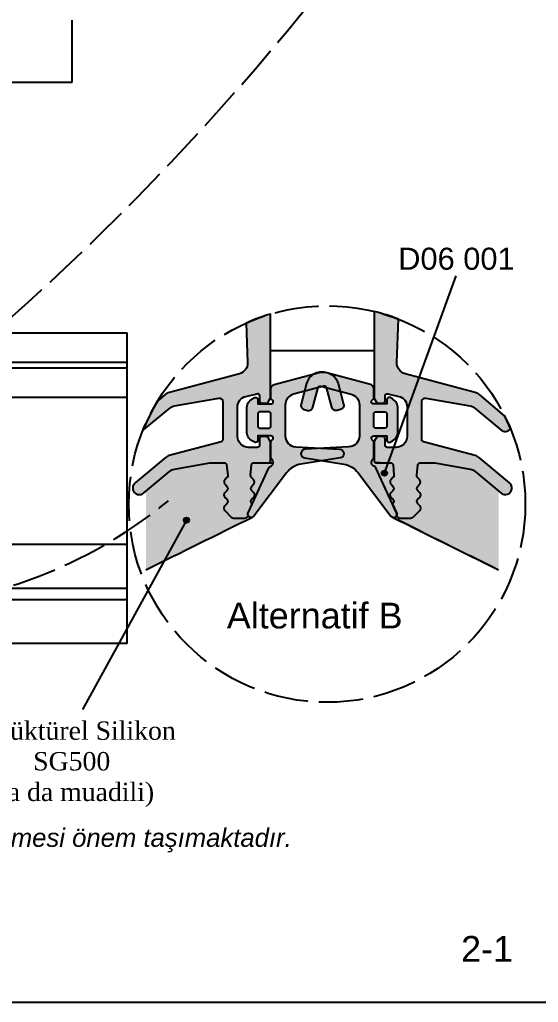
# Model space of a CAD drawing. Header units: millimetres. Extents: x -624 to 1947, y 11274 to 11571.
# Drawn here: x -485.9 to -415.3, y 11274.3 to 11408.1 of the extents above; entities that cross this region are included whole.
import ezdxf

# ---------------------------------------------------------------- set-up
doc = ezdxf.new("R2010")
doc.units = ezdxf.units.MM
doc.linetypes.add('AM_ISO02W050', pattern=[7.5, 6, -1.5])
doc.layers.add('Antet', color=7, linetype='Continuous')
doc.layers.add('yazı_numara_k', color=11, linetype='Continuous')
doc.styles.get("Standard").update_dxf_attribs({"font": 'arial.ttf'})

# ---------------------------------------------------------------- blocks, each defined once
blk = doc.blocks.new('CAM5V Trim')
at = {"linetype": 'Continuous'}
for points in [[(941.47, -529.89), (941.47, -534.48), (940.97, -534.48), (940.97, -529.89)], [(941.47, -529.89), (941.47, -534.48), (940.97, -534.48), (940.97, -529.89)], [(941.47, -529.89), (941.47, -534.48), (940.97, -534.48), (940.97, -529.89)], [(960.47, -529.89), (960.47, -534.48), (960.97, -534.48), (960.97, -529.89)], [(960.47, -529.89), (960.47, -534.48), (960.97, -534.48), (960.97, -529.89)], [(960.47, -529.89), (960.47, -534.48), (960.97, -534.48), (960.97, -529.89)]]:
    blk.add_hatch(color=4, dxfattribs=at).paths.add_polyline_path(points)
at = {"color": 4}
for p, q in [((927.45, -513.99), (927.45, -553.99)), ((927.45, -513.99), (951.28, -513.99)), ((927.45, -513.99), (927.45, -553.99)), ((927.45, -513.99), (951.28, -513.99)), ((927.45, -513.99), (927.45, -553.99)), ((927.45, -513.99), (969.73, -513.99)), ((933.45, -553.99), (933.45, -513.99)), ((933.45, -553.99), (933.45, -513.99)), ((933.45, -553.99), (933.45, -513.99)), ((934.97, -553.99), (934.97, -513.99)), ((934.97, -553.99), (934.97, -513.99)), ((934.97, -553.99), (934.97, -513.99)), ((940.97, -553.99), (940.97, -513.99)), ((940.97, -553.99), (940.97, -513.99)), ((940.97, -553.99), (940.97, -513.99)), ((960.97, -553.99), (960.97, -513.99)), ((960.97, -553.99), (960.97, -513.99)), ((960.97, -553.99), (960.97, -513.99)), ((964.97, -553.99), (964.97, -513.99)), ((964.97, -553.99), (964.97, -513.99)), ((964.97, -553.99), (964.97, -513.99)), ((965.73, -553.99), (965.73, -513.99)), ((965.73, -553.99), (965.73, -513.99)), ((965.73, -553.99), (965.73, -513.99)), ((969.73, -553.99), (969.73, -513.99)), ((969.73, -553.99), (969.73, -521.65)), ((969.73, -553.99), (969.73, -521.65)), ((927.45, -553.99), (969.73, -553.99)), ((927.45, -553.99), (969.73, -553.99)), ((927.45, -553.99), (969.73, -553.99))]:
    blk.add_line(p, q, dxfattribs=at)
for points in [[(941.47, -529.89), (941.47, -534.48), (940.97, -534.48), (940.97, -529.89)], [(941.47, -529.89), (941.47, -534.48), (940.97, -534.48), (940.97, -529.89)], [(941.47, -529.89), (941.47, -534.48), (940.97, -534.48), (940.97, -529.89)], [(960.47, -529.89), (960.47, -534.49), (960.97, -534.49), (960.97, -529.89)], [(960.47, -529.89), (960.47, -534.48), (960.97, -534.48), (960.97, -529.89)], [(960.47, -529.89), (960.47, -534.49), (960.97, -534.49), (960.97, -529.89)], [(960.47, -529.89), (960.47, -534.48), (960.97, -534.48), (960.97, -529.89)], [(960.47, -529.89), (960.47, -534.49), (960.97, -534.49), (960.97, -529.89)], [(960.47, -529.89), (960.47, -534.48), (960.97, -534.48), (960.97, -529.89)]]:
    blk.add_lwpolyline(points, close=True, dxfattribs=at)
for points in [[(958.47, -536.49, -0.414214), (960.47, -534.49), (960.47, -529.89), (941.47, -529.89), (941.47, -534.49, -0.414214), (943.47, -536.49)], [(958.47, -536.49, -0.414214), (960.47, -534.49), (960.47, -529.89), (941.47, -529.89), (941.47, -534.49, -0.414214), (943.47, -536.49)], [(958.47, -536.49, -0.414214), (960.47, -534.49), (960.47, -529.89), (941.47, -529.89), (941.47, -534.49, -0.414214), (943.47, -536.49)], [(958.02, -535.99, -0.300614), (959.97, -534.04), (959.97, -530.39), (941.97, -530.39), (941.97, -534.04, -0.300614), (943.92, -535.99)], [(958.02, -535.99, -0.300614), (959.97, -534.04), (959.97, -530.39), (941.97, -530.39), (941.97, -534.04, -0.300614), (943.92, -535.99)], [(958.02, -535.99, -0.300614), (959.97, -534.04), (959.97, -530.39), (941.97, -530.39), (941.97, -534.04, -0.300614), (943.92, -535.99)]]:
    blk.add_lwpolyline(points, format="xyb", close=True, dxfattribs=at)

msp = doc.modelspace()

# ---------------------------------------------------------------- hatches: boundary and pattern name
for color, points in [(1, [(-451.763, 11356.657), (-451.763, 11367.989, 0.032672), (-455.067, 11366.767), (-454.879, 11361.373, -0.3492156), (-455.99, 11359.872), (-465.529, 11357.316, 0.1095178), (-466.104, 11357.016), (-467.119, 11356.164, 0.0418155), (-469.134, 11352.135, 0.034247), (-469.035, 11352.207), (-465.525, 11355.152, -0.1316525), (-464.821, 11355.481), (-458.803, 11356.542, -0.4663077), (-458.275, 11356.099), (-458.275, 11350.9, -0.3394543), (-458.497, 11350.61), (-465.538, 11348.723, 0.1095178), (-466.114, 11348.423), (-470.202, 11344.994, 1), (-469.045, 11343.615), (-465.535, 11346.56, -0.1316525), (-464.831, 11346.888), (-460.039, 11347.733, -0.0436609), (-459.987, 11347.738), (-458.042, 11347.738, -0.3872718), (-457.749, 11347.47), (-457.568, 11346.076, -0.2216947), (-457.698, 11345.719), (-457.962, 11345.455, 0.4142136), (-457.962, 11344.819), (-457.719, 11344.575, -0.4142136), (-457.719, 11343.939), (-457.983, 11343.675, 0.4142136), (-457.983, 11343.039), (-457.719, 11342.775, -0.4142136), (-457.719, 11342.139), (-457.983, 11341.875, 0.4142136), (-457.983, 11341.239), (-457.101, 11340.357, 0.1974609), (-456.785, 11340.226), (-455.253, 11340.226, 0.1974609), (-454.937, 11340.357), (-454.787, 11340.508, -0.2542223), (-454.815, 11340.937), (-454.278, 11342.098), (-454.319, 11342.139, -0.4142136), (-454.319, 11342.775), (-454.055, 11343.039, 0.4142136), (-454.055, 11343.675), (-454.319, 11343.939, -0.4142136), (-454.319, 11344.575), (-454.076, 11344.819, 0.4142136), (-454.076, 11345.455), (-454.34, 11345.719, -0.2216947), (-454.47, 11346.076), (-454.348, 11347.464, -0.3888787), (-454.049, 11347.738), (-452.063, 11347.738, 0.4142136), (-451.763, 11348.038), (-451.763, 11350.518, 0.1316525), (-451.803, 11350.668), (-452.103, 11351.188, 0.2679492), (-452.363, 11351.338), (-452.963, 11351.338, 0.4142136), (-453.263, 11351.038), (-453.263, 11350.138, -0.4142136), (-453.563, 11349.838), (-454.763, 11349.838, -0.4142136), (-456.263, 11351.338), (-456.263, 11355.328, -0.3452653), (-455.121, 11356.784), (-453.635, 11357.15, -0.4866956), (-453.263, 11356.858), (-453.263, 11356.138, 0.4142136), (-452.963, 11355.838), (-452.363, 11355.838, 0.2679492), (-452.103, 11355.988), (-451.803, 11356.507, 0.1316525)]), (1, [(-433.459, 11359.872, -0.3492156), (-434.57, 11361.373), (-434.363, 11367.297, 0.0320437), (-437.659, 11368.332, 0.0468019), (-437.685, 11368.053), (-437.685, 11356.657, 0.1316525), (-437.645, 11356.507), (-437.345, 11355.988, 0.2679492), (-437.085, 11355.838), (-436.485, 11355.838, 0.4142136), (-436.185, 11356.138), (-436.185, 11356.858, -0.4866956), (-435.814, 11357.15), (-434.327, 11356.784, -0.3452653), (-433.185, 11355.328), (-433.185, 11351.338, -0.4142136), (-434.685, 11349.838), (-435.885, 11349.838, -0.4142136), (-436.185, 11350.138), (-436.185, 11351.038, 0.4142136), (-436.485, 11351.338), (-437.085, 11351.338, 0.2679492), (-437.345, 11351.188), (-437.645, 11350.668, 0.1316525), (-437.685, 11350.518), (-437.685, 11348.038, 0.4142136), (-437.385, 11347.738), (-435.399, 11347.738, -0.3888787), (-435.1, 11347.464), (-434.979, 11346.076, -0.2216947), (-435.109, 11345.719), (-435.372, 11345.455, 0.4142136), (-435.372, 11344.819), (-435.129, 11344.575, -0.4142136), (-435.129, 11343.939), (-435.393, 11343.675, 0.4142136), (-435.393, 11343.039), (-435.129, 11342.775, -0.4142136), (-435.129, 11342.139), (-435.16, 11342.109), (-434.618, 11340.937, -0.2608338), (-434.652, 11340.499), (-434.511, 11340.357, 0.1974609), (-434.196, 11340.226), (-432.663, 11340.226, 0.1974609), (-432.347, 11340.357), (-431.466, 11341.239, 0.4142136), (-431.466, 11341.875), (-431.729, 11342.139, -0.4142136), (-431.729, 11342.775), (-431.466, 11343.039, 0.4142136), (-431.466, 11343.675), (-431.729, 11343.939, -0.4142136), (-431.729, 11344.575), (-431.486, 11344.819, 0.4142136), (-431.486, 11345.455), (-431.75, 11345.719, -0.2216947), (-431.88, 11346.076), (-431.699, 11347.47, -0.3872718), (-431.406, 11347.738), (-429.461, 11347.738, -0.0436609), (-429.409, 11347.733), (-424.617, 11346.888, -0.1316525), (-423.914, 11346.56), (-420.404, 11343.615, 1), (-419.247, 11344.994), (-423.334, 11348.423, 0.1095178), (-423.91, 11348.723), (-430.951, 11350.61, -0.3394543), (-431.173, 11350.9), (-431.173, 11356.099, -0.4663077), (-430.645, 11356.542), (-424.627, 11355.481, -0.1316525), (-423.923, 11355.152), (-420.414, 11352.207, 0.4317449), (-419.113, 11352.36, 0.0181403), (-419.92, 11354.143), (-423.344, 11357.016, 0.1095178), (-423.92, 11357.316)]), (7, [(-457.101, 11340.357), (-457.983, 11341.239, -0.4142136), (-457.983, 11341.875), (-457.719, 11342.139, 0.4142136), (-457.719, 11342.775), (-457.983, 11343.039, -0.4142136), (-457.983, 11343.675), (-457.719, 11343.939, 0.4142136), (-457.719, 11344.575), (-457.962, 11344.819, -0.4142136), (-457.962, 11345.455), (-457.698, 11345.719, 0.2216947), (-457.568, 11346.076), (-457.749, 11347.47, 0.3872718), (-458.042, 11347.738), (-459.987, 11347.738, 0.0436609), (-460.039, 11347.733), (-464.831, 11346.888, 0.1316525), (-465.535, 11346.56), (-468.724, 11343.884), (-468.724, 11333.194, 0.0006256), (-454.319, 11340.307, -0.3100671), (-454.787, 11340.508), (-454.937, 11340.357, -0.1974609), (-455.253, 11340.226), (-456.785, 11340.226, -0.1974609)]), (7, [(-451.978, 11347.075, -0.2022287), (-451.806, 11347.232, 0.2902452), (-451.409, 11347.738), (-452.063, 11347.738), (-454.049, 11347.738, 0.3888787), (-454.348, 11347.464), (-454.47, 11346.076, 0.2216947), (-454.34, 11345.719), (-454.076, 11345.455, -0.4142136), (-454.076, 11344.819), (-454.319, 11344.575, 0.4142136), (-454.319, 11343.939), (-454.055, 11343.675, -0.3143307), (-453.965, 11343.169)]), (7, [(-435.148, 11342.098), (-437.448, 11347.075, 0.2022287), (-437.62, 11347.232, -0.2902452), (-438.017, 11347.738), (-437.363, 11347.738), (-435.377, 11347.738, -0.3888787), (-435.078, 11347.464), (-434.957, 11346.076, -0.2216947), (-435.087, 11345.719), (-435.35, 11345.455, 0.4142136), (-435.35, 11344.819), (-435.107, 11344.575, -0.4142136), (-435.107, 11343.939), (-435.371, 11343.675, 0.4142136), (-435.371, 11343.039), (-435.107, 11342.775, -0.4142136), (-435.107, 11342.139)]), (7, [(-432.347, 11340.357), (-431.466, 11341.239, 0.4142136), (-431.466, 11341.875), (-431.729, 11342.139, -0.4142136), (-431.729, 11342.775), (-431.466, 11343.039, 0.4142136), (-431.466, 11343.675), (-431.729, 11343.939, -0.4142136), (-431.729, 11344.575), (-431.486, 11344.819, 0.4142136), (-431.486, 11345.455), (-431.75, 11345.719, -0.2216947), (-431.88, 11346.076), (-431.699, 11347.47, -0.3872718), (-431.406, 11347.738), (-429.461, 11347.738, -0.0436609), (-429.409, 11347.733), (-424.617, 11346.888, -0.1316525), (-423.914, 11346.56), (-420.724, 11343.884), (-420.724, 11333.194, -0.0006256), (-435.129, 11340.307, 0.3100671), (-434.662, 11340.508), (-434.511, 11340.357, 0.1974609), (-434.196, 11340.226), (-432.663, 11340.226, 0.1974609)])]:
    msp.add_hatch(color=color).paths.add_polyline_path(points)
h = msp.add_hatch(color=24)
h.paths.add_polyline_path([(-451.261, 11358.39), (-445.155, 11360.027, -0.4142136), (-442.583, 11358.542), (-441.826, 11355.72, -0.4142136), (-442.251, 11354.985), (-442.685, 11354.869, -0.4142136), (-443.42, 11355.293), (-444.138, 11357.97, 0.4142136), (-444.505, 11358.182), (-448.644, 11357.073, 0.3394543), (-449.756, 11355.624), (-449.756, 11351.398, 0.3989595), (-448.335, 11349.9), (-442.375, 11349.588, -0.900404), (-442.312, 11348.396), (-447.649, 11347.551, 0.1940017), (-449.573, 11346.397), (-454.047, 11340.477, -0.898151), (-454.815, 11340.937), (-451.978, 11347.075, -0.2022287), (-451.806, 11347.232, 0.5677596), (-451.603, 11348.243, -0.2117169), (-451.706, 11348.475), (-451.706, 11350.579, -0.2679492), (-451.556, 11350.838, 0.767327), (-451.706, 11351.398), (-453.506, 11351.398), (-453.506, 11350.798, -0.5773503), (-453.956, 11350.538), (-454.256, 11350.712, -0.2679492), (-455.006, 11352.011), (-455.006, 11355.136, -0.2679492), (-454.256, 11356.435), (-453.956, 11356.608, -0.5773503), (-453.506, 11356.348), (-453.506, 11355.748), (-451.706, 11355.748, 0.767327), (-451.556, 11356.308, -0.2679492), (-451.706, 11356.568), (-451.706, 11357.811, -0.3394543)])
h.paths.add_polyline_path([(-453.206, 11352.448), (-452.006, 11352.448, 0.4142136), (-451.706, 11352.748), (-451.706, 11354.398, 0.4142136), (-452.006, 11354.698), (-453.206, 11354.698, 0.4142136), (-453.506, 11354.398), (-453.506, 11352.748, 0.4142136)], flags=16)
h = msp.add_hatch(color=24)
h.paths.add_polyline_path([(-444.278, 11360.027, 0.4142136), (-446.85, 11358.542), (-447.606, 11355.72, 0.4142136), (-447.182, 11354.985), (-446.748, 11354.869, 0.4142136), (-446.013, 11355.293), (-445.295, 11357.97, -0.4142136), (-444.928, 11358.182), (-440.789, 11357.073, -0.3394543), (-439.677, 11355.624), (-439.677, 11351.398, -0.3989595), (-441.098, 11349.9), (-447.058, 11349.588, 0.900404), (-447.121, 11348.396), (-441.784, 11347.551, -0.1940017), (-439.86, 11346.397), (-435.386, 11340.477, 0.898151), (-434.618, 11340.937), (-437.455, 11347.075, 0.2022287), (-437.627, 11347.232, -0.5677596), (-437.83, 11348.243, 0.2117169), (-437.727, 11348.475), (-437.727, 11350.579, 0.2679492), (-437.877, 11350.838, -0.767327), (-437.727, 11351.398), (-435.927, 11351.398), (-435.927, 11350.798, 0.5773503), (-435.477, 11350.538), (-435.177, 11350.712, 0.2679492), (-434.427, 11352.011), (-434.427, 11355.136, 0.2679492), (-435.177, 11356.435), (-435.477, 11356.608, 0.5773503), (-435.927, 11356.348), (-435.927, 11355.748), (-437.727, 11355.748, -0.767327), (-437.877, 11356.308, 0.2679492), (-437.727, 11356.568), (-437.727, 11357.811, 0.3394543), (-438.172, 11358.39)])
h.paths.add_polyline_path([(-437.427, 11354.698), (-436.227, 11354.698, -0.4142136), (-435.927, 11354.398), (-435.927, 11352.748, -0.4142136), (-436.227, 11352.448), (-437.427, 11352.448, -0.4142136), (-437.727, 11352.748), (-437.727, 11354.398, -0.4142136)], flags=16)
at = {"layer": 'Antet'}
h = msp.add_hatch(color=0, dxfattribs=at)
h.set_gradient(color1=(77, 0, 0))
edge = h.paths.add_edge_path()
edge.add_arc((-436.265, 11346.337), 0.362, 0, 360)
h = msp.add_hatch(color=0, dxfattribs=at)
h.set_gradient(color1=(77, 0, 0))
edge = h.paths.add_edge_path()
edge.add_arc((-463.199, 11339.933), 0.362, 0, 360)

# ---------------------------------------------------------------- linework, layer by layer
at = {"color": 140}
for p, q in [((-478.743, 11399.553), (-478.743, 11407.985)), ((-511.427, 11399.553), (-478.743, 11399.553)), ((-436.265, 11346.337), (-426.505, 11373.168)), ((-463.199, 11339.933), (-477.338, 11314.158))]:
    msp.add_line(p, q, dxfattribs=at)
at = {"color": 1}
msp.add_line((-451.763, 11363.031), (-437.685, 11363.031), dxfattribs=at)
at = {"color": 0}
for p, q in [((-452.063, 11347.738), (-451.409, 11347.738)), ((-436.842, 11347.738), (-437.496, 11347.738))]:
    msp.add_line(p, q, dxfattribs=at)
for points in [[(-451.763, 11356.657), (-451.763, 11367.989, 0.032672), (-455.067, 11366.767), (-454.879, 11361.373, -0.3492156), (-455.99, 11359.872), (-465.529, 11357.316, 0.1095178), (-466.104, 11357.016), (-467.119, 11356.164, 0.0418155), (-469.134, 11352.135, 0.034247), (-469.035, 11352.207), (-465.525, 11355.152, -0.1316525), (-464.821, 11355.481), (-458.803, 11356.542, -0.4663077), (-458.275, 11356.099), (-458.275, 11350.9, -0.3394543), (-458.497, 11350.61), (-465.538, 11348.723, 0.1095178), (-466.114, 11348.423), (-470.202, 11344.994, 1), (-469.045, 11343.615), (-465.535, 11346.56, -0.1316525), (-464.831, 11346.888), (-460.039, 11347.733, -0.0436609), (-459.987, 11347.738), (-458.042, 11347.738, -0.3872718), (-457.749, 11347.47), (-457.568, 11346.076, -0.2216947), (-457.698, 11345.719), (-457.962, 11345.455, 0.4142136), (-457.962, 11344.819), (-457.719, 11344.575, -0.4142136), (-457.719, 11343.939), (-457.983, 11343.675, 0.4142136), (-457.983, 11343.039), (-457.719, 11342.775, -0.4142136), (-457.719, 11342.139), (-457.983, 11341.875, 0.4142136), (-457.983, 11341.239), (-457.101, 11340.357, 0.1974609), (-456.785, 11340.226), (-455.253, 11340.226, 0.1974609), (-454.937, 11340.357), (-454.787, 11340.508, -0.2542223), (-454.815, 11340.937), (-454.278, 11342.098), (-454.319, 11342.139, -0.4142136), (-454.319, 11342.775), (-454.055, 11343.039, 0.4142136), (-454.055, 11343.675), (-454.319, 11343.939, -0.4142136), (-454.319, 11344.575), (-454.076, 11344.819, 0.4142136), (-454.076, 11345.455), (-454.34, 11345.719, -0.2216947), (-454.47, 11346.076), (-454.348, 11347.464, -0.3888787), (-454.049, 11347.738), (-452.063, 11347.738, 0.4142136), (-451.763, 11348.038), (-451.763, 11350.518, 0.1316525), (-451.803, 11350.668), (-452.103, 11351.188, 0.2679492), (-452.363, 11351.338), (-452.963, 11351.338, 0.4142136), (-453.263, 11351.038), (-453.263, 11350.138, -0.4142136), (-453.563, 11349.838), (-454.763, 11349.838, -0.4142136), (-456.263, 11351.338), (-456.263, 11355.328, -0.3452653), (-455.121, 11356.784), (-453.635, 11357.15, -0.4866956), (-453.263, 11356.858), (-453.263, 11356.138, 0.4142136), (-452.963, 11355.838), (-452.363, 11355.838, 0.2679492), (-452.103, 11355.988), (-451.803, 11356.507, 0.1316525)], [(-423.92, 11357.316), (-433.459, 11359.872, -0.3492156), (-434.57, 11361.373), (-434.363, 11367.297, 0.0320437), (-437.659, 11368.332, 0.0468019), (-437.685, 11368.053), (-437.685, 11356.657, 0.1316525), (-437.645, 11356.507), (-437.345, 11355.988, 0.2679492), (-437.085, 11355.838), (-436.485, 11355.838, 0.4142136), (-436.185, 11356.138), (-436.185, 11356.858, -0.4866956), (-435.814, 11357.15), (-434.327, 11356.784, -0.3452653), (-433.185, 11355.328), (-433.185, 11351.338, -0.4142136), (-434.685, 11349.838), (-435.885, 11349.838, -0.4142136), (-436.185, 11350.138), (-436.185, 11351.038, 0.4142136), (-436.485, 11351.338), (-437.085, 11351.338, 0.2679492), (-437.345, 11351.188), (-437.645, 11350.668, 0.1316525), (-437.685, 11350.518), (-437.685, 11348.038, 0.4142136), (-437.385, 11347.738), (-435.399, 11347.738, -0.3888787), (-435.1, 11347.464), (-434.979, 11346.076, -0.2216947), (-435.109, 11345.719), (-435.372, 11345.455, 0.4142136), (-435.372, 11344.819), (-435.129, 11344.575, -0.4142136), (-435.129, 11343.939), (-435.393, 11343.675, 0.4142136), (-435.393, 11343.039), (-435.129, 11342.775, -0.4142136), (-435.129, 11342.139), (-435.16, 11342.109), (-434.618, 11340.937, -0.2608338), (-434.652, 11340.499), (-434.511, 11340.357, 0.1974609), (-434.196, 11340.226), (-432.663, 11340.226, 0.1974609), (-432.347, 11340.357), (-431.466, 11341.239, 0.4142136), (-431.466, 11341.875), (-431.729, 11342.139, -0.4142136), (-431.729, 11342.775), (-431.466, 11343.039, 0.4142136), (-431.466, 11343.675), (-431.729, 11343.939, -0.4142136), (-431.729, 11344.575), (-431.486, 11344.819, 0.4142136), (-431.486, 11345.455), (-431.75, 11345.719, -0.2216947), (-431.88, 11346.076), (-431.699, 11347.47, -0.3872718), (-431.406, 11347.738), (-429.461, 11347.738, -0.0436609), (-429.409, 11347.733), (-424.617, 11346.888, -0.1316525), (-423.914, 11346.56), (-420.404, 11343.615, 1), (-419.247, 11344.994), (-423.334, 11348.423, 0.1095178), (-423.91, 11348.723), (-430.951, 11350.61, -0.3394543), (-431.173, 11350.9), (-431.173, 11356.099, -0.4663077), (-430.645, 11356.542), (-424.627, 11355.481, -0.1316525), (-423.923, 11355.152), (-420.414, 11352.207, 0.4317449), (-419.113, 11352.36, 0.0181403), (-419.92, 11354.143), (-423.344, 11357.016, 0.1095178)]]:
    msp.add_lwpolyline(points, format="xyb", close=True, dxfattribs=at)
at = {"color": 11}
for points in [[(-451.261, 11358.39), (-445.155, 11360.027, -0.4142136), (-442.583, 11358.542), (-441.826, 11355.72, -0.4142136), (-442.251, 11354.985), (-442.685, 11354.869, -0.4142136), (-443.42, 11355.293), (-444.138, 11357.97, 0.4142136), (-444.505, 11358.182), (-448.644, 11357.073, 0.3394543), (-449.756, 11355.624), (-449.756, 11351.398, 0.3989595), (-448.335, 11349.9), (-442.375, 11349.588, -0.900404), (-442.312, 11348.396), (-447.649, 11347.551, 0.1940017), (-449.573, 11346.397), (-454.047, 11340.477, -0.898151), (-454.815, 11340.937), (-451.978, 11347.075, -0.2022287), (-451.806, 11347.232, 0.5677596), (-451.603, 11348.243, -0.2117169), (-451.706, 11348.475), (-451.706, 11350.579, -0.2679492), (-451.556, 11350.838, 0.767327), (-451.706, 11351.398), (-453.506, 11351.398), (-453.506, 11350.798, -0.5773503), (-453.956, 11350.538), (-454.256, 11350.712, -0.2679492), (-455.006, 11352.011), (-455.006, 11355.136, -0.2679492), (-454.256, 11356.435), (-453.956, 11356.608, -0.5773503), (-453.506, 11356.348), (-453.506, 11355.748), (-451.706, 11355.748, 0.767327), (-451.556, 11356.308, -0.2679492), (-451.706, 11356.568), (-451.706, 11357.811, -0.3394543)], [(-438.172, 11358.39), (-444.278, 11360.027, 0.4142136), (-446.85, 11358.542), (-447.606, 11355.72, 0.4142136), (-447.182, 11354.985), (-446.748, 11354.869, 0.4142136), (-446.013, 11355.293), (-445.295, 11357.97, -0.4142136), (-444.928, 11358.182), (-440.789, 11357.073, -0.3394543), (-439.677, 11355.624), (-439.677, 11351.398, -0.3989595), (-441.098, 11349.9), (-447.058, 11349.588, 0.900404), (-447.121, 11348.396), (-441.784, 11347.551, -0.1940017), (-439.86, 11346.397), (-435.386, 11340.477, 0.898151), (-434.618, 11340.937), (-437.455, 11347.075, 0.2022287), (-437.627, 11347.232, -0.5677596), (-437.83, 11348.243, 0.2117169), (-437.727, 11348.475), (-437.727, 11350.579, 0.2679492), (-437.877, 11350.838, -0.767327), (-437.727, 11351.398), (-435.927, 11351.398), (-435.927, 11350.798, 0.5773503), (-435.477, 11350.538), (-435.177, 11350.712, 0.2679492), (-434.427, 11352.011), (-434.427, 11355.136, 0.2679492), (-435.177, 11356.435), (-435.477, 11356.608, 0.5773503), (-435.927, 11356.348), (-435.927, 11355.748), (-437.727, 11355.748, -0.767327), (-437.877, 11356.308, 0.2679492), (-437.727, 11356.568), (-437.727, 11357.811, 0.3394543)], [(-453.206, 11352.448), (-452.006, 11352.448, 0.4142136), (-451.706, 11352.748), (-451.706, 11354.398, 0.4142136), (-452.006, 11354.698), (-453.206, 11354.698, 0.4142136), (-453.506, 11354.398), (-453.506, 11352.748, 0.4142136)], [(-436.227, 11352.448), (-437.427, 11352.448, -0.4142136), (-437.727, 11352.748), (-437.727, 11354.398, -0.4142136), (-437.427, 11354.698), (-436.227, 11354.698, -0.4142136), (-435.927, 11354.398), (-435.927, 11352.748, -0.4142136)]]:
    msp.add_lwpolyline(points, format="xyb", close=True, dxfattribs=at)
at = {"color": 140, "linetype": 'AM_ISO02W050'}
msp.add_circle((-444.078, 11342.124), 26.982, dxfattribs=at)
for centre, radius, start, end in [((-727.334, 11636.715), 360.822, 305.74215, 323.07124), ((-506.527, 11392.433), 64.471, 267.87792, 309.32623)]:
    msp.add_arc(centre, radius, start, end, dxfattribs=at)
at = {"color": 7}
for centre, radius, start, end in [((-3304.072, 17093.543), 6420.345, 296.2072447, 296.3506164), ((249.406, 12700.643), 1522.824, 243.276494, 243.892449), ((2414.624, 17093.543), 6420.345, 243.6493836, 243.7927553)]:
    msp.add_arc(centre, radius, start, end, dxfattribs=at)
at = {"layer": 'Antet', "color": 140}
msp.add_lwpolyline([(-623.55, 11274.303), (-623.55, 11571.303), (-413.55, 11571.303), (-413.55, 11274.303)], close=True, dxfattribs=at)
at = {"layer": 'Antet', "color": 0}
for centre in [(-436.265, 11346.337), (-463.199, 11339.933)]:
    msp.add_circle(centre, 0.362, dxfattribs=at)

# ---------------------------------------------------------------- block references
at = {"color": 6, "xscale": -1, "rotation": 269.9999999999955}
msp.add_blockref('CAM5V Trim', (42.692, 10395.701), dxfattribs=at)

# ---------------------------------------------------------------- texts
at = {"layer": 'Antet', "insert": (-434.391, 11377.02), "char_height": 3, "width": 192.06048, "attachment_point": 1}
msp.add_mtext('{\\fArial|b0|i0|c162|p34;D06 001}', dxfattribs=at)
at = {"layer": 'Antet', "attachment_point": 1}
for s, insert, char_height in [('{\\fArial|b0|i0|c162|p34;Alternatif B         }', (-457.714, 11328.696), 3.5), ('{Not: *  \\fArial|b0|i1|c0|p34;İlgili ürünlerin temin süreleri standart temin süreleri dışında olup, temasa geçilmesi önem taşımaktadır.}', (-617.347, 11297.97), 2.5)]:
    msp.add_mtext(s, dxfattribs=dict(at, insert=insert, char_height=char_height))
at = {"layer": 'yazı_numara_k', "color": 0, "insert": (-491.615, 11312.539), "char_height": 2.5, "width": 39.06815, "attachment_point": 1}
msp.add_mtext('{\\fTimes New Roman|b0|i0|c162|p18;Strüktürel Silikon\\P        SG500\\P (ya da muadili)}', dxfattribs=at)
at = {"layer": 'yazı_numara_k', "insert": (-418.766, 11283.34), "char_height": 3.5, "attachment_point": 3}
msp.add_mtext('{\\fArial|b0|i0|c162|p34;2\\fArial|b0|i0|c0|p34;-\\fArial|b0|i0|c162|p34;1}', dxfattribs=at)

doc.saveas('drawing.dxf')
